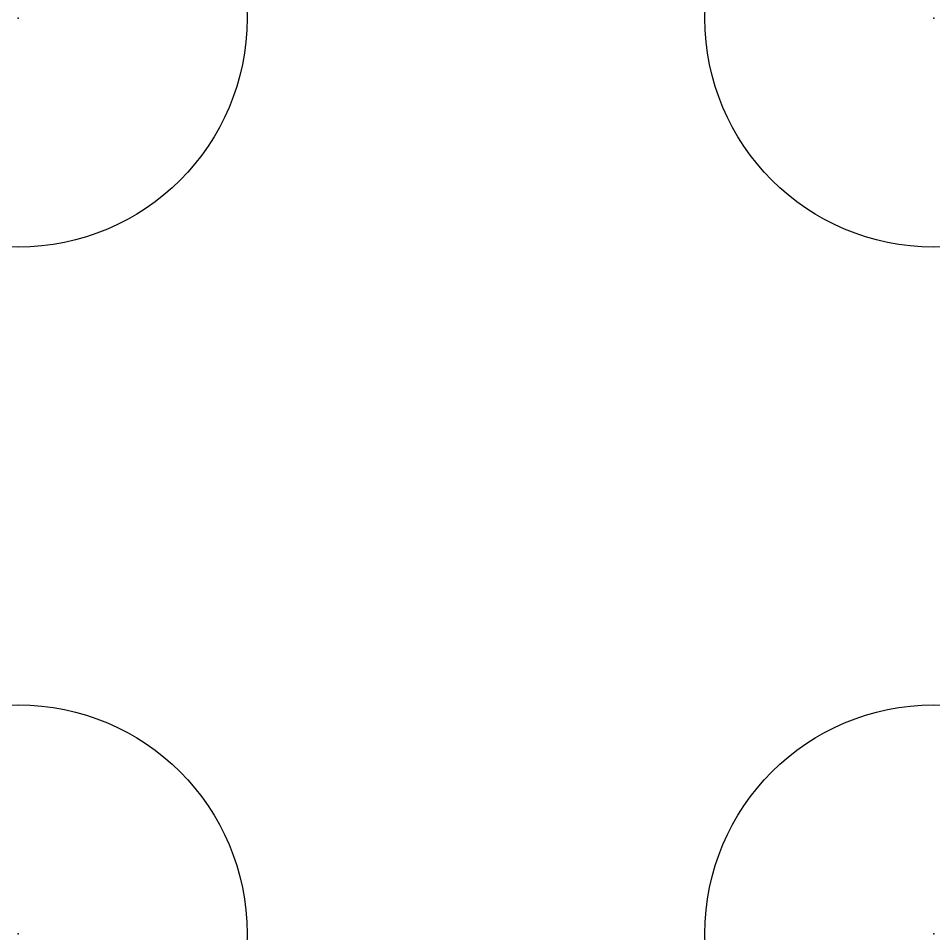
# Model space of a CAD drawing. Header units: metres. Extents: x 0 to 1, y 0 to 1.
import ezdxf

# ---------------------------------------------------------------- set-up
doc = ezdxf.new("R2010")
doc.units = ezdxf.units.M
doc.header["$PDMODE"] = 32
doc.header["$PDSIZE"] = 0.5

msp = doc.modelspace()

# ---------------------------------------------------------------- linework, layer by layer
for p in [(0, 1), (1, 1), (0, 0), (1, 0)]:
    msp.add_point(p)

doc.saveas('drawing.dxf')
